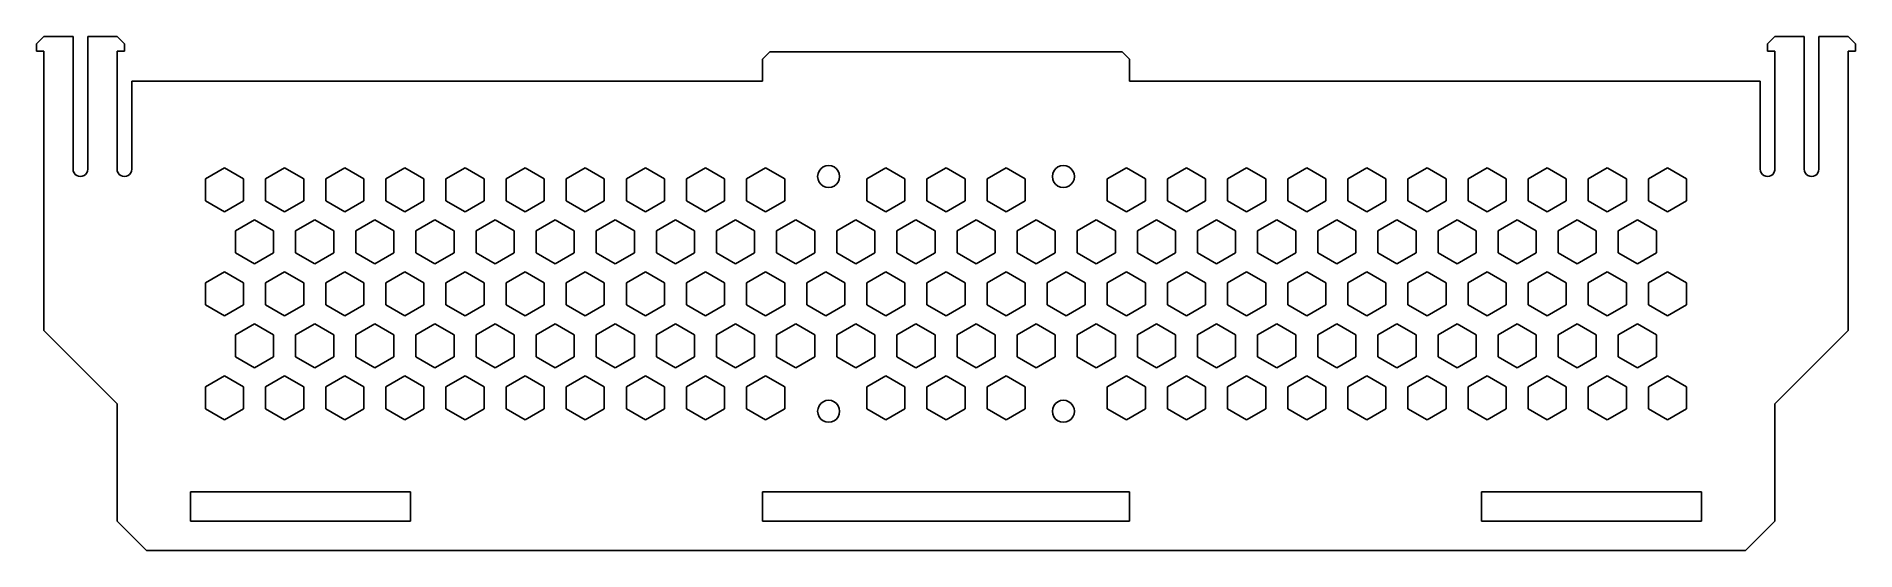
# Model space of a CAD drawing. Header units: metres. Extents: x 288 to 536, y 1833 to 1903.
import ezdxf

# ---------------------------------------------------------------- set-up
doc = ezdxf.new("R2010")
doc.units = ezdxf.units.M

msp = doc.modelspace()

# ---------------------------------------------------------------- linework, layer by layer
at = {"layer": 'GROUP0'}
for p, q in [((289.39, 1902.64, 0), (288.39, 1901.64, 0)), ((289.39, 1902.64, 0), (293.39, 1902.64, 0)), ((293.39, 1902.64, 0), (293.39, 1884.54, 0)), ((295.39, 1902.64, 0), (299.39, 1902.64, 0)), ((295.39, 1902.64, 0), (295.39, 1884.54, 0)), ((299.39, 1902.64, 0), (300.39, 1901.64, 0)), ((525.39, 1902.64, 0), (524.39, 1901.64, 0)), ((525.39, 1902.64, 0), (529.39, 1902.64, 0)), ((529.39, 1902.64, 0), (529.39, 1884.54, 0)), ((531.39, 1884.54, 0), (531.39, 1902.64, 0)), ((531.39, 1902.64, 0), (535.39, 1902.64, 0)), ((535.39, 1902.64, 0), (536.39, 1901.64, 0)), ((288.39, 1901.64, 0), (288.39, 1900.64, 0)), ((289.39, 1900.64, 0), (288.39, 1900.64, 0)), ((289.39, 1900.64, 0), (289.39, 1862.54, 0)), ((299.39, 1900.64, 0), (299.39, 1884.54, 0)), ((299.39, 1900.64, 0), (300.39, 1900.64, 0)), ((300.39, 1901.64, 0), (300.39, 1900.64, 0)), ((388.39, 1900.54, 0), (387.39, 1899.54, 0)), ((388.39, 1900.54, 0), (436.39, 1900.54, 0)), ((436.39, 1900.54, 0), (437.39, 1899.54, 0)), ((524.39, 1901.64, 0), (524.39, 1900.64, 0)), ((525.39, 1900.64, 0), (524.39, 1900.64, 0)), ((525.39, 1884.54, 0), (525.39, 1900.64, 0)), ((535.39, 1900.64, 0), (535.39, 1862.54, 0)), ((535.39, 1900.64, 0), (536.39, 1900.64, 0)), ((536.39, 1901.64, 0), (536.39, 1900.64, 0)), ((387.39, 1899.54, 0), (387.39, 1896.54, 0)), ((437.39, 1899.54, 0), (437.39, 1896.54, 0)), ((301.39, 1896.54, 0), (387.39, 1896.54, 0)), ((301.39, 1896.54, 0), (301.39, 1884.54, 0)), ((437.39, 1896.54, 0), (523.39, 1896.54, 0)), ((523.39, 1896.54, 0), (523.39, 1884.54, 0)), ((395.64, 1884.84, 0), (395.33, 1884.6, 0)), ((396, 1884.99, 0), (395.64, 1884.84, 0)), ((396.39, 1885.04, 0), (396, 1884.99, 0)), ((396.78, 1884.99, 0), (396.39, 1885.04, 0)), ((397.14, 1884.84, 0), (396.78, 1884.99, 0)), ((397.45, 1884.6, 0), (397.14, 1884.84, 0)), ((427.64, 1884.84, 0), (427.33, 1884.6, 0)), ((428, 1884.99, 0), (427.64, 1884.84, 0)), ((428.39, 1885.04, 0), (428, 1884.99, 0)), ((428.78, 1884.99, 0), (428.39, 1885.04, 0)), ((429.14, 1884.84, 0), (428.78, 1884.99, 0)), ((429.45, 1884.6, 0), (429.14, 1884.84, 0)), ((293.39, 1884.54, 0), (293.42, 1884.28, 0)), ((293.42, 1884.28, 0), (293.52, 1884.04, 0)), ((293.52, 1884.04, 0), (293.68, 1883.83, 0)), ((293.68, 1883.83, 0), (293.89, 1883.68, 0)), ((293.89, 1883.68, 0), (294.13, 1883.58, 0)), ((294.13, 1883.58, 0), (294.39, 1883.54, 0)), ((294.39, 1883.54, 0), (294.65, 1883.58, 0)), ((294.65, 1883.58, 0), (294.89, 1883.68, 0)), ((294.89, 1883.68, 0), (295.09, 1883.83, 0)), ((295.09, 1883.83, 0), (295.25, 1884.04, 0)), ((295.25, 1884.04, 0), (295.35, 1884.28, 0)), ((295.35, 1884.28, 0), (295.39, 1884.54, 0)), ((299.39, 1884.54, 0), (299.4, 1884.41, 0)), ((299.4, 1884.41, 0), (299.42, 1884.28, 0)), ((299.42, 1884.28, 0), (299.52, 1884.04, 0)), ((299.52, 1884.04, 0), (299.68, 1883.83, 0)), ((299.68, 1883.83, 0), (299.89, 1883.68, 0)), ((299.89, 1883.68, 0), (300.13, 1883.58, 0)), ((300.13, 1883.58, 0), (300.39, 1883.54, 0)), ((300.39, 1883.54, 0), (300.65, 1883.58, 0)), ((300.65, 1883.58, 0), (300.89, 1883.68, 0)), ((300.89, 1883.68, 0), (301.09, 1883.83, 0)), ((301.09, 1883.83, 0), (301.25, 1884.04, 0)), ((301.25, 1884.04, 0), (301.35, 1884.28, 0)), ((301.35, 1884.28, 0), (301.39, 1884.54, 0)), ((311.44, 1883.24, 0), (314.03, 1884.74, 0)), ((311.44, 1880.24, 0), (311.44, 1883.24, 0)), ((314.03, 1884.74, 0), (316.63, 1883.24, 0)), ((316.63, 1883.24, 0), (316.63, 1880.24, 0)), ((319.63, 1883.24, 0), (322.23, 1884.74, 0)), ((319.63, 1880.24, 0), (319.63, 1883.24, 0)), ((322.23, 1884.74, 0), (324.83, 1883.24, 0)), ((324.83, 1883.24, 0), (324.83, 1880.24, 0)), ((327.83, 1883.24, 0), (330.43, 1884.74, 0)), ((327.83, 1880.24, 0), (327.83, 1883.24, 0)), ((330.43, 1884.74, 0), (333.02, 1883.24, 0)), ((333.02, 1883.24, 0), (333.02, 1880.24, 0)), ((336.02, 1883.24, 0), (338.62, 1884.74, 0)), ((336.02, 1880.24, 0), (336.02, 1883.24, 0)), ((338.62, 1884.74, 0), (341.22, 1883.24, 0)), ((341.22, 1883.24, 0), (341.22, 1880.24, 0)), ((344.22, 1883.24, 0), (346.82, 1884.74, 0)), ((344.22, 1880.24, 0), (344.22, 1883.24, 0)), ((346.82, 1884.74, 0), (349.42, 1883.24, 0)), ((349.42, 1883.24, 0), (349.42, 1880.24, 0)), ((352.42, 1883.24, 0), (355.01, 1884.74, 0)), ((352.42, 1880.24, 0), (352.42, 1883.24, 0)), ((355.01, 1884.74, 0), (357.61, 1883.24, 0)), ((357.61, 1883.24, 0), (357.61, 1880.24, 0)), ((360.61, 1883.24, 0), (363.21, 1884.74, 0)), ((360.61, 1880.24, 0), (360.61, 1883.24, 0)), ((363.21, 1884.74, 0), (365.81, 1883.24, 0)), ((365.81, 1883.24, 0), (365.81, 1880.24, 0)), ((368.81, 1883.24, 0), (371.41, 1884.74, 0)), ((368.81, 1880.24, 0), (368.81, 1883.24, 0)), ((371.41, 1884.74, 0), (374, 1883.24, 0)), ((374, 1883.24, 0), (374, 1880.24, 0)), ((377, 1883.24, 0), (379.6, 1884.74, 0)), ((377, 1880.24, 0), (377, 1883.24, 0)), ((379.6, 1884.74, 0), (382.2, 1883.24, 0)), ((382.2, 1883.24, 0), (382.2, 1880.24, 0)), ((385.2, 1883.24, 0), (387.8, 1884.74, 0)), ((385.2, 1880.24, 0), (385.2, 1883.24, 0)), ((387.8, 1884.74, 0), (390.4, 1883.24, 0)), ((390.4, 1883.24, 0), (390.4, 1880.24, 0)), ((394.94, 1883.93, 0), (394.89, 1883.54, 0)), ((394.89, 1883.54, 0), (394.94, 1883.15, 0)), ((395.09, 1884.29, 0), (394.94, 1883.93, 0)), ((394.94, 1883.15, 0), (395.09, 1882.79, 0)), ((395.33, 1884.6, 0), (395.09, 1884.29, 0)), ((395.09, 1882.79, 0), (395.33, 1882.48, 0)), ((395.33, 1882.48, 0), (395.64, 1882.24, 0)), ((397.14, 1882.24, 0), (397.45, 1882.48, 0)), ((397.69, 1884.29, 0), (397.45, 1884.6, 0)), ((397.45, 1882.48, 0), (397.69, 1882.79, 0)), ((397.84, 1883.93, 0), (397.69, 1884.29, 0)), ((397.69, 1882.79, 0), (397.84, 1883.15, 0)), ((397.89, 1883.54, 0), (397.84, 1883.93, 0)), ((397.84, 1883.15, 0), (397.89, 1883.54, 0)), ((401.59, 1883.24, 0), (404.19, 1884.74, 0)), ((401.59, 1880.24, 0), (401.59, 1883.24, 0)), ((404.19, 1884.74, 0), (406.79, 1883.24, 0)), ((406.79, 1883.24, 0), (406.79, 1880.24, 0)), ((409.79, 1883.24, 0), (412.39, 1884.74, 0)), ((409.79, 1880.24, 0), (409.79, 1883.24, 0)), ((412.39, 1884.74, 0), (414.99, 1883.24, 0)), ((414.99, 1883.24, 0), (414.99, 1880.24, 0)), ((417.99, 1883.24, 0), (420.58, 1884.74, 0)), ((417.99, 1880.24, 0), (417.99, 1883.24, 0)), ((420.58, 1884.74, 0), (423.18, 1883.24, 0)), ((423.18, 1883.24, 0), (423.18, 1880.24, 0)), ((426.94, 1883.93, 0), (426.89, 1883.54, 0)), ((426.89, 1883.54, 0), (426.94, 1883.15, 0)), ((427.09, 1884.29, 0), (426.94, 1883.93, 0)), ((426.94, 1883.15, 0), (427.09, 1882.79, 0)), ((427.33, 1884.6, 0), (427.09, 1884.29, 0)), ((427.09, 1882.79, 0), (427.33, 1882.48, 0)), ((427.33, 1882.48, 0), (427.64, 1882.24, 0)), ((429.14, 1882.24, 0), (429.45, 1882.48, 0)), ((429.69, 1884.29, 0), (429.45, 1884.6, 0)), ((429.45, 1882.48, 0), (429.69, 1882.79, 0)), ((429.84, 1883.93, 0), (429.69, 1884.29, 0)), ((429.69, 1882.79, 0), (429.84, 1883.15, 0)), ((429.89, 1883.54, 0), (429.84, 1883.93, 0)), ((429.84, 1883.15, 0), (429.89, 1883.54, 0)), ((434.38, 1883.24, 0), (436.98, 1884.74, 0)), ((434.38, 1880.24, 0), (434.38, 1883.24, 0)), ((436.98, 1884.74, 0), (439.57, 1883.24, 0)), ((439.57, 1883.24, 0), (439.57, 1880.24, 0)), ((442.57, 1883.24, 0), (445.17, 1884.74, 0)), ((442.57, 1880.24, 0), (442.57, 1883.24, 0)), ((445.17, 1884.74, 0), (447.77, 1883.24, 0)), ((447.77, 1883.24, 0), (447.77, 1880.24, 0)), ((450.77, 1883.24, 0), (453.37, 1884.74, 0)), ((450.77, 1880.24, 0), (450.77, 1883.24, 0)), ((453.37, 1884.74, 0), (455.97, 1883.24, 0)), ((455.97, 1883.24, 0), (455.97, 1880.24, 0)), ((458.97, 1883.24, 0), (461.56, 1884.74, 0)), ((458.97, 1880.24, 0), (458.97, 1883.24, 0)), ((461.56, 1884.74, 0), (464.16, 1883.24, 0)), ((464.16, 1883.24, 0), (464.16, 1880.24, 0)), ((467.16, 1883.24, 0), (469.76, 1884.74, 0)), ((467.16, 1880.24, 0), (467.16, 1883.24, 0)), ((469.76, 1884.74, 0), (472.36, 1883.24, 0)), ((472.36, 1883.24, 0), (472.36, 1880.24, 0)), ((475.36, 1883.24, 0), (477.96, 1884.74, 0)), ((475.36, 1880.24, 0), (475.36, 1883.24, 0)), ((477.96, 1884.74, 0), (480.55, 1883.24, 0)), ((480.55, 1883.24, 0), (480.55, 1880.24, 0)), ((483.55, 1883.24, 0), (486.15, 1884.74, 0)), ((483.55, 1880.24, 0), (483.55, 1883.24, 0)), ((486.15, 1884.74, 0), (488.75, 1883.24, 0)), ((488.75, 1883.24, 0), (488.75, 1880.24, 0)), ((491.75, 1883.24, 0), (494.35, 1884.74, 0)), ((491.75, 1880.24, 0), (491.75, 1883.24, 0)), ((494.35, 1884.74, 0), (496.95, 1883.24, 0)), ((496.95, 1883.24, 0), (496.95, 1880.24, 0)), ((499.95, 1883.24, 0), (502.54, 1884.74, 0)), ((499.95, 1880.24, 0), (499.95, 1883.24, 0)), ((502.54, 1884.74, 0), (505.14, 1883.24, 0)), ((505.14, 1883.24, 0), (505.14, 1880.24, 0)), ((508.14, 1883.24, 0), (510.74, 1884.74, 0)), ((508.14, 1880.24, 0), (508.14, 1883.24, 0)), ((510.74, 1884.74, 0), (513.34, 1883.24, 0)), ((513.34, 1883.24, 0), (513.34, 1880.24, 0)), ((523.39, 1884.54, 0), (523.42, 1884.28, 0)), ((523.42, 1884.28, 0), (523.52, 1884.04, 0)), ((523.52, 1884.04, 0), (523.68, 1883.83, 0)), ((523.68, 1883.83, 0), (523.89, 1883.68, 0)), ((523.89, 1883.68, 0), (524.13, 1883.58, 0)), ((524.13, 1883.58, 0), (524.39, 1883.54, 0)), ((524.39, 1883.54, 0), (524.65, 1883.58, 0)), ((524.65, 1883.58, 0), (524.89, 1883.68, 0)), ((524.89, 1883.68, 0), (525.09, 1883.83, 0)), ((525.09, 1883.83, 0), (525.25, 1884.04, 0)), ((525.25, 1884.04, 0), (525.35, 1884.28, 0)), ((525.35, 1884.28, 0), (525.37, 1884.41, 0)), ((525.37, 1884.41, 0), (525.39, 1884.54, 0)), ((529.39, 1884.54, 0), (529.42, 1884.28, 0)), ((529.42, 1884.28, 0), (529.52, 1884.04, 0)), ((529.52, 1884.04, 0), (529.68, 1883.83, 0)), ((529.68, 1883.83, 0), (529.89, 1883.68, 0)), ((529.89, 1883.68, 0), (530.13, 1883.58, 0)), ((530.13, 1883.58, 0), (530.39, 1883.54, 0)), ((530.39, 1883.54, 0), (530.65, 1883.58, 0)), ((530.65, 1883.58, 0), (530.89, 1883.68, 0)), ((530.89, 1883.68, 0), (531.09, 1883.83, 0)), ((531.09, 1883.83, 0), (531.25, 1884.04, 0)), ((531.25, 1884.04, 0), (531.35, 1884.28, 0)), ((531.35, 1884.28, 0), (531.39, 1884.54, 0)), ((314.03, 1878.74, 0), (311.44, 1880.24, 0)), ((316.63, 1880.24, 0), (314.03, 1878.74, 0)), ((322.23, 1878.74, 0), (319.63, 1880.24, 0)), ((324.83, 1880.24, 0), (322.23, 1878.74, 0)), ((330.43, 1878.74, 0), (327.83, 1880.24, 0)), ((333.02, 1880.24, 0), (330.43, 1878.74, 0)), ((338.62, 1878.74, 0), (336.02, 1880.24, 0)), ((341.22, 1880.24, 0), (338.62, 1878.74, 0)), ((346.82, 1878.74, 0), (344.22, 1880.24, 0)), ((349.42, 1880.24, 0), (346.82, 1878.74, 0)), ((355.01, 1878.74, 0), (352.42, 1880.24, 0)), ((357.61, 1880.24, 0), (355.01, 1878.74, 0)), ((363.21, 1878.74, 0), (360.61, 1880.24, 0)), ((365.81, 1880.24, 0), (363.21, 1878.74, 0)), ((371.41, 1878.74, 0), (368.81, 1880.24, 0)), ((374, 1880.24, 0), (371.41, 1878.74, 0)), ((379.6, 1878.74, 0), (377, 1880.24, 0)), ((382.2, 1880.24, 0), (379.6, 1878.74, 0)), ((387.8, 1878.74, 0), (385.2, 1880.24, 0)), ((390.4, 1880.24, 0), (387.8, 1878.74, 0)), ((395.64, 1882.24, 0), (396, 1882.09, 0)), ((396, 1882.09, 0), (396.39, 1882.04, 0)), ((396.39, 1882.04, 0), (396.78, 1882.09, 0)), ((396.78, 1882.09, 0), (397.14, 1882.24, 0)), ((404.19, 1878.74, 0), (401.59, 1880.24, 0)), ((406.79, 1880.24, 0), (404.19, 1878.74, 0)), ((412.39, 1878.74, 0), (409.79, 1880.24, 0)), ((414.99, 1880.24, 0), (412.39, 1878.74, 0)), ((420.58, 1878.74, 0), (417.99, 1880.24, 0)), ((423.18, 1880.24, 0), (420.58, 1878.74, 0)), ((427.64, 1882.24, 0), (428, 1882.09, 0)), ((428, 1882.09, 0), (428.39, 1882.04, 0)), ((428.39, 1882.04, 0), (428.78, 1882.09, 0)), ((428.78, 1882.09, 0), (429.14, 1882.24, 0)), ((436.98, 1878.74, 0), (434.38, 1880.24, 0)), ((439.57, 1880.24, 0), (436.98, 1878.74, 0)), ((445.17, 1878.74, 0), (442.57, 1880.24, 0)), ((447.77, 1880.24, 0), (445.17, 1878.74, 0)), ((453.37, 1878.74, 0), (450.77, 1880.24, 0)), ((455.97, 1880.24, 0), (453.37, 1878.74, 0)), ((461.56, 1878.74, 0), (458.97, 1880.24, 0)), ((464.16, 1880.24, 0), (461.56, 1878.74, 0)), ((469.76, 1878.74, 0), (467.16, 1880.24, 0)), ((472.36, 1880.24, 0), (469.76, 1878.74, 0)), ((477.96, 1878.74, 0), (475.36, 1880.24, 0)), ((480.55, 1880.24, 0), (477.96, 1878.74, 0)), ((486.15, 1878.74, 0), (483.55, 1880.24, 0)), ((488.75, 1880.24, 0), (486.15, 1878.74, 0)), ((494.35, 1878.74, 0), (491.75, 1880.24, 0)), ((496.95, 1880.24, 0), (494.35, 1878.74, 0)), ((502.54, 1878.74, 0), (499.95, 1880.24, 0)), ((505.14, 1880.24, 0), (502.54, 1878.74, 0)), ((510.74, 1878.74, 0), (508.14, 1880.24, 0)), ((513.34, 1880.24, 0), (510.74, 1878.74, 0)), ((315.53, 1876.14, 0), (318.13, 1877.64, 0)), ((318.13, 1877.64, 0), (320.73, 1876.14, 0)), ((323.73, 1876.14, 0), (326.33, 1877.64, 0)), ((326.33, 1877.64, 0), (328.93, 1876.14, 0)), ((331.93, 1876.14, 0), (334.52, 1877.64, 0)), ((334.52, 1877.64, 0), (337.12, 1876.14, 0)), ((340.12, 1876.14, 0), (342.72, 1877.64, 0)), ((342.72, 1877.64, 0), (345.32, 1876.14, 0)), ((348.32, 1876.14, 0), (350.92, 1877.64, 0)), ((350.92, 1877.64, 0), (353.51, 1876.14, 0)), ((356.51, 1876.14, 0), (359.11, 1877.64, 0)), ((359.11, 1877.64, 0), (361.71, 1876.14, 0)), ((364.71, 1876.14, 0), (367.31, 1877.64, 0)), ((367.31, 1877.64, 0), (369.91, 1876.14, 0)), ((372.91, 1876.14, 0), (375.5, 1877.64, 0)), ((375.5, 1877.64, 0), (378.1, 1876.14, 0)), ((381.1, 1876.14, 0), (383.7, 1877.64, 0)), ((383.7, 1877.64, 0), (386.3, 1876.14, 0)), ((389.3, 1876.14, 0), (391.9, 1877.64, 0)), ((391.9, 1877.64, 0), (394.49, 1876.14, 0)), ((397.49, 1876.14, 0), (400.09, 1877.64, 0)), ((400.09, 1877.64, 0), (402.69, 1876.14, 0)), ((405.69, 1876.14, 0), (408.29, 1877.64, 0)), ((408.29, 1877.64, 0), (410.89, 1876.14, 0)), ((413.89, 1876.14, 0), (416.49, 1877.64, 0)), ((416.49, 1877.64, 0), (419.08, 1876.14, 0)), ((422.08, 1876.14, 0), (424.68, 1877.64, 0)), ((424.68, 1877.64, 0), (427.28, 1876.14, 0)), ((430.28, 1876.14, 0), (432.88, 1877.64, 0)), ((432.88, 1877.64, 0), (435.48, 1876.14, 0)), ((438.48, 1876.14, 0), (441.07, 1877.64, 0)), ((441.07, 1877.64, 0), (443.67, 1876.14, 0)), ((446.67, 1876.14, 0), (449.27, 1877.64, 0)), ((449.27, 1877.64, 0), (451.87, 1876.14, 0)), ((454.87, 1876.14, 0), (457.47, 1877.64, 0)), ((457.47, 1877.64, 0), (460.06, 1876.14, 0)), ((463.06, 1876.14, 0), (465.66, 1877.64, 0)), ((465.66, 1877.64, 0), (468.26, 1876.14, 0)), ((471.26, 1876.14, 0), (473.86, 1877.64, 0)), ((473.86, 1877.64, 0), (476.46, 1876.14, 0)), ((479.46, 1876.14, 0), (482.05, 1877.64, 0)), ((482.05, 1877.64, 0), (484.65, 1876.14, 0)), ((487.65, 1876.14, 0), (490.25, 1877.64, 0)), ((490.25, 1877.64, 0), (492.85, 1876.14, 0)), ((495.85, 1876.14, 0), (498.45, 1877.64, 0)), ((498.45, 1877.64, 0), (501.04, 1876.14, 0)), ((504.04, 1876.14, 0), (506.64, 1877.64, 0)), ((506.64, 1877.64, 0), (509.24, 1876.14, 0)), ((315.53, 1873.14, 0), (315.53, 1876.14, 0)), ((320.73, 1876.14, 0), (320.73, 1873.14, 0)), ((323.73, 1873.14, 0), (323.73, 1876.14, 0)), ((328.93, 1876.14, 0), (328.93, 1873.14, 0)), ((331.93, 1873.14, 0), (331.93, 1876.14, 0)), ((337.12, 1876.14, 0), (337.12, 1873.14, 0)), ((340.12, 1873.14, 0), (340.12, 1876.14, 0)), ((345.32, 1876.14, 0), (345.32, 1873.14, 0)), ((348.32, 1873.14, 0), (348.32, 1876.14, 0)), ((353.51, 1876.14, 0), (353.51, 1873.14, 0)), ((356.51, 1873.14, 0), (356.51, 1876.14, 0)), ((361.71, 1876.14, 0), (361.71, 1873.14, 0)), ((364.71, 1873.14, 0), (364.71, 1876.14, 0)), ((369.91, 1876.14, 0), (369.91, 1873.14, 0)), ((372.91, 1873.14, 0), (372.91, 1876.14, 0)), ((378.1, 1876.14, 0), (378.1, 1873.14, 0)), ((381.1, 1873.14, 0), (381.1, 1876.14, 0)), ((386.3, 1876.14, 0), (386.3, 1873.14, 0)), ((389.3, 1873.14, 0), (389.3, 1876.14, 0)), ((394.49, 1876.14, 0), (394.49, 1873.14, 0)), ((397.49, 1873.14, 0), (397.49, 1876.14, 0)), ((402.69, 1876.14, 0), (402.69, 1873.14, 0)), ((405.69, 1873.14, 0), (405.69, 1876.14, 0)), ((410.89, 1876.14, 0), (410.89, 1873.14, 0)), ((413.89, 1873.14, 0), (413.89, 1876.14, 0)), ((419.08, 1876.14, 0), (419.08, 1873.14, 0)), ((422.08, 1873.14, 0), (422.08, 1876.14, 0)), ((427.28, 1876.14, 0), (427.28, 1873.14, 0)), ((430.28, 1873.14, 0), (430.28, 1876.14, 0)), ((435.48, 1876.14, 0), (435.48, 1873.14, 0)), ((438.48, 1873.14, 0), (438.48, 1876.14, 0)), ((443.67, 1876.14, 0), (443.67, 1873.14, 0)), ((446.67, 1873.14, 0), (446.67, 1876.14, 0)), ((451.87, 1876.14, 0), (451.87, 1873.14, 0)), ((454.87, 1873.14, 0), (454.87, 1876.14, 0)), ((460.06, 1876.14, 0), (460.06, 1873.14, 0)), ((463.06, 1873.14, 0), (463.06, 1876.14, 0)), ((468.26, 1876.14, 0), (468.26, 1873.14, 0)), ((471.26, 1873.14, 0), (471.26, 1876.14, 0)), ((476.46, 1876.14, 0), (476.46, 1873.14, 0)), ((479.46, 1873.14, 0), (479.46, 1876.14, 0)), ((484.65, 1876.14, 0), (484.65, 1873.14, 0)), ((487.65, 1873.14, 0), (487.65, 1876.14, 0)), ((492.85, 1876.14, 0), (492.85, 1873.14, 0)), ((495.85, 1873.14, 0), (495.85, 1876.14, 0)), ((501.04, 1876.14, 0), (501.04, 1873.14, 0)), ((504.04, 1873.14, 0), (504.04, 1876.14, 0)), ((509.24, 1876.14, 0), (509.24, 1873.14, 0)), ((318.13, 1871.64, 0), (315.53, 1873.14, 0)), ((320.73, 1873.14, 0), (318.13, 1871.64, 0)), ((326.33, 1871.64, 0), (323.73, 1873.14, 0)), ((328.93, 1873.14, 0), (326.33, 1871.64, 0)), ((334.52, 1871.64, 0), (331.93, 1873.14, 0)), ((337.12, 1873.14, 0), (334.52, 1871.64, 0)), ((342.72, 1871.64, 0), (340.12, 1873.14, 0)), ((345.32, 1873.14, 0), (342.72, 1871.64, 0)), ((350.92, 1871.64, 0), (348.32, 1873.14, 0)), ((353.51, 1873.14, 0), (350.92, 1871.64, 0)), ((359.11, 1871.64, 0), (356.51, 1873.14, 0)), ((361.71, 1873.14, 0), (359.11, 1871.64, 0)), ((367.31, 1871.64, 0), (364.71, 1873.14, 0)), ((369.91, 1873.14, 0), (367.31, 1871.64, 0)), ((375.5, 1871.64, 0), (372.91, 1873.14, 0)), ((378.1, 1873.14, 0), (375.5, 1871.64, 0)), ((383.7, 1871.64, 0), (381.1, 1873.14, 0)), ((386.3, 1873.14, 0), (383.7, 1871.64, 0)), ((391.9, 1871.64, 0), (389.3, 1873.14, 0)), ((394.49, 1873.14, 0), (391.9, 1871.64, 0)), ((400.09, 1871.64, 0), (397.49, 1873.14, 0)), ((402.69, 1873.14, 0), (400.09, 1871.64, 0)), ((408.29, 1871.64, 0), (405.69, 1873.14, 0)), ((410.89, 1873.14, 0), (408.29, 1871.64, 0)), ((416.49, 1871.64, 0), (413.89, 1873.14, 0)), ((419.08, 1873.14, 0), (416.49, 1871.64, 0)), ((424.68, 1871.64, 0), (422.08, 1873.14, 0)), ((427.28, 1873.14, 0), (424.68, 1871.64, 0)), ((432.88, 1871.64, 0), (430.28, 1873.14, 0)), ((435.48, 1873.14, 0), (432.88, 1871.64, 0)), ((441.07, 1871.64, 0), (438.48, 1873.14, 0)), ((443.67, 1873.14, 0), (441.07, 1871.64, 0)), ((449.27, 1871.64, 0), (446.67, 1873.14, 0)), ((451.87, 1873.14, 0), (449.27, 1871.64, 0)), ((457.47, 1871.64, 0), (454.87, 1873.14, 0)), ((460.06, 1873.14, 0), (457.47, 1871.64, 0)), ((465.66, 1871.64, 0), (463.06, 1873.14, 0)), ((468.26, 1873.14, 0), (465.66, 1871.64, 0)), ((473.86, 1871.64, 0), (471.26, 1873.14, 0)), ((476.46, 1873.14, 0), (473.86, 1871.64, 0)), ((482.05, 1871.64, 0), (479.46, 1873.14, 0)), ((484.65, 1873.14, 0), (482.05, 1871.64, 0)), ((490.25, 1871.64, 0), (487.65, 1873.14, 0)), ((492.85, 1873.14, 0), (490.25, 1871.64, 0)), ((498.45, 1871.64, 0), (495.85, 1873.14, 0)), ((501.04, 1873.14, 0), (498.45, 1871.64, 0)), ((506.64, 1871.64, 0), (504.04, 1873.14, 0)), ((509.24, 1873.14, 0), (506.64, 1871.64, 0)), ((311.44, 1869.04, 0), (314.03, 1870.54, 0)), ((314.03, 1870.54, 0), (316.63, 1869.04, 0)), ((319.63, 1869.04, 0), (322.23, 1870.54, 0)), ((322.23, 1870.54, 0), (324.83, 1869.04, 0)), ((327.83, 1869.04, 0), (330.43, 1870.54, 0)), ((330.43, 1870.54, 0), (333.02, 1869.04, 0)), ((336.02, 1869.04, 0), (338.62, 1870.54, 0)), ((338.62, 1870.54, 0), (341.22, 1869.04, 0)), ((344.22, 1869.04, 0), (346.82, 1870.54, 0)), ((346.82, 1870.54, 0), (349.42, 1869.04, 0)), ((352.42, 1869.04, 0), (355.01, 1870.54, 0)), ((355.01, 1870.54, 0), (357.61, 1869.04, 0)), ((360.61, 1869.04, 0), (363.21, 1870.54, 0)), ((363.21, 1870.54, 0), (365.81, 1869.04, 0)), ((368.81, 1869.04, 0), (371.41, 1870.54, 0)), ((371.41, 1870.54, 0), (374, 1869.04, 0)), ((377, 1869.04, 0), (379.6, 1870.54, 0)), ((379.6, 1870.54, 0), (382.2, 1869.04, 0)), ((385.2, 1869.04, 0), (387.8, 1870.54, 0)), ((387.8, 1870.54, 0), (390.4, 1869.04, 0)), ((393.4, 1869.04, 0), (395.99, 1870.54, 0)), ((395.99, 1870.54, 0), (398.59, 1869.04, 0)), ((401.59, 1869.04, 0), (404.19, 1870.54, 0)), ((404.19, 1870.54, 0), (406.79, 1869.04, 0)), ((409.79, 1869.04, 0), (412.39, 1870.54, 0)), ((412.39, 1870.54, 0), (414.99, 1869.04, 0)), ((417.99, 1869.04, 0), (420.58, 1870.54, 0)), ((420.58, 1870.54, 0), (423.18, 1869.04, 0)), ((426.18, 1869.04, 0), (428.78, 1870.54, 0)), ((428.78, 1870.54, 0), (431.38, 1869.04, 0)), ((434.38, 1869.04, 0), (436.98, 1870.54, 0)), ((436.98, 1870.54, 0), (439.57, 1869.04, 0)), ((442.57, 1869.04, 0), (445.17, 1870.54, 0)), ((445.17, 1870.54, 0), (447.77, 1869.04, 0)), ((450.77, 1869.04, 0), (453.37, 1870.54, 0)), ((453.37, 1870.54, 0), (455.97, 1869.04, 0)), ((458.97, 1869.04, 0), (461.56, 1870.54, 0)), ((461.56, 1870.54, 0), (464.16, 1869.04, 0)), ((467.16, 1869.04, 0), (469.76, 1870.54, 0)), ((469.76, 1870.54, 0), (472.36, 1869.04, 0)), ((475.36, 1869.04, 0), (477.96, 1870.54, 0)), ((477.96, 1870.54, 0), (480.55, 1869.04, 0)), ((483.55, 1869.04, 0), (486.15, 1870.54, 0)), ((486.15, 1870.54, 0), (488.75, 1869.04, 0)), ((491.75, 1869.04, 0), (494.35, 1870.54, 0)), ((494.35, 1870.54, 0), (496.95, 1869.04, 0)), ((499.95, 1869.04, 0), (502.54, 1870.54, 0)), ((502.54, 1870.54, 0), (505.14, 1869.04, 0)), ((508.14, 1869.04, 0), (510.74, 1870.54, 0)), ((510.74, 1870.54, 0), (513.34, 1869.04, 0)), ((311.44, 1866.04, 0), (311.44, 1869.04, 0)), ((316.63, 1869.04, 0), (316.63, 1866.04, 0)), ((319.63, 1866.04, 0), (319.63, 1869.04, 0)), ((324.83, 1869.04, 0), (324.83, 1866.04, 0)), ((327.83, 1866.04, 0), (327.83, 1869.04, 0)), ((333.02, 1869.04, 0), (333.02, 1866.04, 0)), ((336.02, 1866.04, 0), (336.02, 1869.04, 0)), ((341.22, 1869.04, 0), (341.22, 1866.04, 0)), ((344.22, 1866.04, 0), (344.22, 1869.04, 0)), ((349.42, 1869.04, 0), (349.42, 1866.04, 0)), ((352.42, 1866.04, 0), (352.42, 1869.04, 0)), ((357.61, 1869.04, 0), (357.61, 1866.04, 0)), ((360.61, 1866.04, 0), (360.61, 1869.04, 0)), ((365.81, 1869.04, 0), (365.81, 1866.04, 0)), ((368.81, 1866.04, 0), (368.81, 1869.04, 0)), ((374, 1869.04, 0), (374, 1866.04, 0)), ((377, 1866.04, 0), (377, 1869.04, 0)), ((382.2, 1869.04, 0), (382.2, 1866.04, 0)), ((385.2, 1866.04, 0), (385.2, 1869.04, 0)), ((390.4, 1869.04, 0), (390.4, 1866.04, 0)), ((393.4, 1866.04, 0), (393.4, 1869.04, 0)), ((398.59, 1869.04, 0), (398.59, 1866.04, 0)), ((401.59, 1866.04, 0), (401.59, 1869.04, 0)), ((406.79, 1869.04, 0), (406.79, 1866.04, 0)), ((409.79, 1866.04, 0), (409.79, 1869.04, 0)), ((414.99, 1869.04, 0), (414.99, 1866.04, 0)), ((417.99, 1866.04, 0), (417.99, 1869.04, 0)), ((423.18, 1869.04, 0), (423.18, 1866.04, 0)), ((426.18, 1866.04, 0), (426.18, 1869.04, 0)), ((431.38, 1869.04, 0), (431.38, 1866.04, 0)), ((434.38, 1866.04, 0), (434.38, 1869.04, 0)), ((439.57, 1869.04, 0), (439.57, 1866.04, 0)), ((442.57, 1866.04, 0), (442.57, 1869.04, 0)), ((447.77, 1869.04, 0), (447.77, 1866.04, 0)), ((450.77, 1866.04, 0), (450.77, 1869.04, 0)), ((455.97, 1869.04, 0), (455.97, 1866.04, 0)), ((458.97, 1866.04, 0), (458.97, 1869.04, 0)), ((464.16, 1869.04, 0), (464.16, 1866.04, 0)), ((467.16, 1866.04, 0), (467.16, 1869.04, 0)), ((472.36, 1869.04, 0), (472.36, 1866.04, 0)), ((475.36, 1866.04, 0), (475.36, 1869.04, 0)), ((480.55, 1869.04, 0), (480.55, 1866.04, 0)), ((483.55, 1866.04, 0), (483.55, 1869.04, 0)), ((488.75, 1869.04, 0), (488.75, 1866.04, 0)), ((491.75, 1866.04, 0), (491.75, 1869.04, 0)), ((496.95, 1869.04, 0), (496.95, 1866.04, 0)), ((499.95, 1866.04, 0), (499.95, 1869.04, 0)), ((505.14, 1869.04, 0), (505.14, 1866.04, 0)), ((508.14, 1866.04, 0), (508.14, 1869.04, 0)), ((513.34, 1869.04, 0), (513.34, 1866.04, 0)), ((314.03, 1864.54, 0), (311.44, 1866.04, 0)), ((316.63, 1866.04, 0), (314.03, 1864.54, 0)), ((322.23, 1864.54, 0), (319.63, 1866.04, 0)), ((324.83, 1866.04, 0), (322.23, 1864.54, 0)), ((330.43, 1864.54, 0), (327.83, 1866.04, 0)), ((333.02, 1866.04, 0), (330.43, 1864.54, 0)), ((338.62, 1864.54, 0), (336.02, 1866.04, 0)), ((341.22, 1866.04, 0), (338.62, 1864.54, 0)), ((346.82, 1864.54, 0), (344.22, 1866.04, 0)), ((349.42, 1866.04, 0), (346.82, 1864.54, 0)), ((355.01, 1864.54, 0), (352.42, 1866.04, 0)), ((357.61, 1866.04, 0), (355.01, 1864.54, 0)), ((363.21, 1864.54, 0), (360.61, 1866.04, 0)), ((365.81, 1866.04, 0), (363.21, 1864.54, 0)), ((371.41, 1864.54, 0), (368.81, 1866.04, 0)), ((374, 1866.04, 0), (371.41, 1864.54, 0)), ((379.6, 1864.54, 0), (377, 1866.04, 0)), ((382.2, 1866.04, 0), (379.6, 1864.54, 0)), ((387.8, 1864.54, 0), (385.2, 1866.04, 0)), ((390.4, 1866.04, 0), (387.8, 1864.54, 0)), ((395.99, 1864.54, 0), (393.4, 1866.04, 0)), ((398.59, 1866.04, 0), (395.99, 1864.54, 0)), ((404.19, 1864.54, 0), (401.59, 1866.04, 0)), ((406.79, 1866.04, 0), (404.19, 1864.54, 0)), ((412.39, 1864.54, 0), (409.79, 1866.04, 0)), ((414.99, 1866.04, 0), (412.39, 1864.54, 0)), ((420.58, 1864.54, 0), (417.99, 1866.04, 0)), ((423.18, 1866.04, 0), (420.58, 1864.54, 0)), ((428.78, 1864.54, 0), (426.18, 1866.04, 0)), ((431.38, 1866.04, 0), (428.78, 1864.54, 0)), ((436.98, 1864.54, 0), (434.38, 1866.04, 0)), ((439.57, 1866.04, 0), (436.98, 1864.54, 0)), ((445.17, 1864.54, 0), (442.57, 1866.04, 0)), ((447.77, 1866.04, 0), (445.17, 1864.54, 0)), ((453.37, 1864.54, 0), (450.77, 1866.04, 0)), ((455.97, 1866.04, 0), (453.37, 1864.54, 0)), ((461.56, 1864.54, 0), (458.97, 1866.04, 0)), ((464.16, 1866.04, 0), (461.56, 1864.54, 0)), ((469.76, 1864.54, 0), (467.16, 1866.04, 0)), ((472.36, 1866.04, 0), (469.76, 1864.54, 0)), ((477.96, 1864.54, 0), (475.36, 1866.04, 0)), ((480.55, 1866.04, 0), (477.96, 1864.54, 0)), ((486.15, 1864.54, 0), (483.55, 1866.04, 0)), ((488.75, 1866.04, 0), (486.15, 1864.54, 0)), ((494.35, 1864.54, 0), (491.75, 1866.04, 0)), ((496.95, 1866.04, 0), (494.35, 1864.54, 0)), ((502.54, 1864.54, 0), (499.95, 1866.04, 0)), ((505.14, 1866.04, 0), (502.54, 1864.54, 0)), ((510.74, 1864.54, 0), (508.14, 1866.04, 0)), ((513.34, 1866.04, 0), (510.74, 1864.54, 0)), ((299.39, 1852.54, 0), (289.39, 1862.54, 0)), ((315.53, 1861.94, 0), (318.13, 1863.44, 0)), ((318.13, 1863.44, 0), (320.73, 1861.94, 0)), ((323.73, 1861.94, 0), (326.33, 1863.44, 0)), ((326.33, 1863.44, 0), (328.93, 1861.94, 0)), ((331.93, 1861.94, 0), (334.52, 1863.44, 0)), ((334.52, 1863.44, 0), (337.12, 1861.94, 0)), ((340.12, 1861.94, 0), (342.72, 1863.44, 0)), ((342.72, 1863.44, 0), (345.32, 1861.94, 0)), ((348.32, 1861.94), (350.92, 1863.44, 0)), ((350.92, 1863.44, 0), (353.51, 1861.94, 0)), ((356.51, 1861.94, 0), (359.11, 1863.44, 0)), ((359.11, 1863.44, 0), (361.71, 1861.94, 0)), ((364.71, 1861.94, 0), (367.31, 1863.44, 0)), ((367.31, 1863.44, 0), (369.91, 1861.94, 0)), ((372.91, 1861.94, 0), (375.5, 1863.44, 0)), ((375.5, 1863.44, 0), (378.1, 1861.94, 0)), ((381.1, 1861.94, 0), (383.7, 1863.44, 0)), ((383.7, 1863.44, 0), (386.3, 1861.94, 0)), ((389.3, 1861.94, 0), (391.9, 1863.44, 0)), ((391.9, 1863.44, 0), (394.49, 1861.94, 0)), ((397.49, 1861.94, 0), (400.09, 1863.44, 0)), ((400.09, 1863.44, 0), (402.69, 1861.94, 0)), ((405.69, 1861.94, 0), (408.29, 1863.44, 0)), ((408.29, 1863.44, 0), (410.89, 1861.94, 0)), ((413.89, 1861.94, 0), (416.49, 1863.44, 0)), ((416.49, 1863.44, 0), (419.08, 1861.94, 0)), ((422.08, 1861.94, 0), (424.68, 1863.44, 0)), ((424.68, 1863.44, 0), (427.28, 1861.94, 0)), ((430.28, 1861.94, 0), (432.88, 1863.44, 0)), ((432.88, 1863.44, 0), (435.48, 1861.94, 0)), ((438.48, 1861.94, 0), (441.07, 1863.44, 0)), ((441.07, 1863.44, 0), (443.67, 1861.94, 0)), ((446.67, 1861.94, 0), (449.27, 1863.44, 0)), ((449.27, 1863.44, 0), (451.87, 1861.94, 0)), ((454.87, 1861.94, 0), (457.47, 1863.44, 0)), ((457.47, 1863.44, 0), (460.06, 1861.94, 0)), ((463.06, 1861.94, 0), (465.66, 1863.44, 0)), ((465.66, 1863.44, 0), (468.26, 1861.94, 0)), ((471.26, 1861.94, 0), (473.86, 1863.44, 0)), ((473.86, 1863.44, 0), (476.46, 1861.94, 0)), ((479.46, 1861.94, 0), (482.05, 1863.44, 0)), ((482.05, 1863.44, 0), (484.65, 1861.94, 0)), ((487.65, 1861.94, 0), (490.25, 1863.44, 0)), ((490.25, 1863.44, 0), (492.85, 1861.94, 0)), ((495.85, 1861.94, 0), (498.45, 1863.44, 0)), ((498.45, 1863.44, 0), (501.04, 1861.94, 0)), ((504.04, 1861.94, 0), (506.64, 1863.44, 0)), ((506.64, 1863.44, 0), (509.24, 1861.94, 0)), ((535.39, 1862.54, 0), (525.39, 1852.54, 0)), ((315.53, 1858.94, 0), (315.53, 1861.94, 0)), ((320.73, 1861.94, 0), (320.73, 1858.94, 0)), ((323.73, 1858.94, 0), (323.73, 1861.94, 0)), ((328.93, 1861.94, 0), (328.93, 1858.94, 0)), ((331.93, 1858.94, 0), (331.93, 1861.94, 0)), ((337.12, 1861.94, 0), (337.12, 1858.94, 0)), ((340.12, 1858.94, 0), (340.12, 1861.94, 0)), ((345.32, 1861.94, 0), (345.32, 1858.94, 0)), ((348.32, 1858.94, 0), (348.32, 1861.94)), ((353.51, 1861.94, 0), (353.51, 1858.94, 0)), ((356.51, 1858.94, 0), (356.51, 1861.94, 0)), ((361.71, 1861.94, 0), (361.71, 1858.94, 0)), ((364.71, 1858.94, 0), (364.71, 1861.94, 0)), ((369.91, 1861.94, 0), (369.91, 1858.94, 0)), ((372.91, 1858.94, 0), (372.91, 1861.94, 0)), ((378.1, 1861.94, 0), (378.1, 1858.94, 0)), ((381.1, 1858.94, 0), (381.1, 1861.94, 0)), ((386.3, 1861.94, 0), (386.3, 1858.94, 0)), ((389.3, 1858.94, 0), (389.3, 1861.94, 0)), ((394.49, 1861.94, 0), (394.49, 1858.94, 0)), ((397.49, 1858.94, 0), (397.49, 1861.94, 0)), ((402.69, 1861.94, 0), (402.69, 1858.94, 0)), ((405.69, 1858.94, 0), (405.69, 1861.94, 0)), ((410.89, 1861.94, 0), (410.89, 1858.94, 0)), ((413.89, 1858.94, 0), (413.89, 1861.94, 0)), ((419.08, 1861.94, 0), (419.08, 1858.94, 0)), ((422.08, 1858.94, 0), (422.08, 1861.94, 0)), ((427.28, 1861.94, 0), (427.28, 1858.94, 0)), ((430.28, 1858.94, 0), (430.28, 1861.94, 0)), ((435.48, 1861.94, 0), (435.48, 1858.94, 0)), ((438.48, 1858.94, 0), (438.48, 1861.94, 0)), ((443.67, 1861.94, 0), (443.67, 1858.94, 0)), ((446.67, 1858.94, 0), (446.67, 1861.94, 0)), ((451.87, 1861.94, 0), (451.87, 1858.94, 0)), ((454.87, 1858.94, 0), (454.87, 1861.94, 0)), ((460.06, 1861.94, 0), (460.06, 1858.94, 0)), ((463.06, 1858.94, 0), (463.06, 1861.94, 0)), ((468.26, 1861.94, 0), (468.26, 1858.94, 0)), ((471.26, 1858.94, 0), (471.26, 1861.94, 0)), ((476.46, 1861.94, 0), (476.46, 1858.94, 0)), ((479.46, 1858.94, 0), (479.46, 1861.94, 0)), ((484.65, 1861.94, 0), (484.65, 1858.94, 0)), ((487.65, 1858.94, 0), (487.65, 1861.94, 0)), ((492.85, 1861.94, 0), (492.85, 1858.94, 0)), ((495.85, 1858.94, 0), (495.85, 1861.94, 0)), ((501.04, 1861.94, 0), (501.04, 1858.94, 0)), ((504.04, 1858.94, 0), (504.04, 1861.94, 0)), ((509.24, 1861.94, 0), (509.24, 1858.94, 0)), ((318.13, 1857.44, 0), (315.53, 1858.94, 0)), ((320.73, 1858.94, 0), (318.13, 1857.44, 0)), ((326.33, 1857.44, 0), (323.73, 1858.94, 0)), ((328.93, 1858.94, 0), (326.33, 1857.44, 0)), ((334.52, 1857.44, 0), (331.93, 1858.94, 0)), ((337.12, 1858.94, 0), (334.52, 1857.44, 0)), ((342.72, 1857.44, 0), (340.12, 1858.94, 0)), ((345.32, 1858.94, 0), (342.72, 1857.44, 0)), ((350.92, 1857.44, 0), (348.32, 1858.94, 0)), ((353.51, 1858.94, 0), (350.92, 1857.44, 0)), ((359.11, 1857.44, 0), (356.51, 1858.94, 0)), ((361.71, 1858.94, 0), (359.11, 1857.44, 0)), ((367.31, 1857.44, 0), (364.71, 1858.94, 0)), ((369.91, 1858.94, 0), (367.31, 1857.44, 0)), ((375.5, 1857.44, 0), (372.91, 1858.94, 0)), ((378.1, 1858.94, 0), (375.5, 1857.44, 0)), ((383.7, 1857.44, 0), (381.1, 1858.94, 0)), ((386.3, 1858.94, 0), (383.7, 1857.44, 0)), ((391.9, 1857.44, 0), (389.3, 1858.94, 0)), ((394.49, 1858.94, 0), (391.9, 1857.44, 0)), ((400.09, 1857.44, 0), (397.49, 1858.94, 0)), ((402.69, 1858.94, 0), (400.09, 1857.44, 0)), ((408.29, 1857.44, 0), (405.69, 1858.94, 0)), ((410.89, 1858.94, 0), (408.29, 1857.44, 0)), ((416.49, 1857.44, 0), (413.89, 1858.94, 0)), ((419.08, 1858.94, 0), (416.49, 1857.44, 0)), ((424.68, 1857.44, 0), (422.08, 1858.94, 0)), ((427.28, 1858.94, 0), (424.68, 1857.44, 0)), ((432.88, 1857.44, 0), (430.28, 1858.94, 0)), ((435.48, 1858.94, 0), (432.88, 1857.44, 0)), ((441.07, 1857.44, 0), (438.48, 1858.94, 0)), ((443.67, 1858.94, 0), (441.07, 1857.44, 0)), ((449.27, 1857.44, 0), (446.67, 1858.94, 0)), ((451.87, 1858.94, 0), (449.27, 1857.44, 0)), ((457.47, 1857.44, 0), (454.87, 1858.94, 0)), ((460.06, 1858.94, 0), (457.47, 1857.44, 0)), ((465.66, 1857.44, 0), (463.06, 1858.94, 0)), ((468.26, 1858.94, 0), (465.66, 1857.44, 0)), ((473.86, 1857.44, 0), (471.26, 1858.94, 0)), ((476.46, 1858.94, 0), (473.86, 1857.44, 0)), ((482.05, 1857.44, 0), (479.46, 1858.94, 0)), ((484.65, 1858.94, 0), (482.05, 1857.44, 0)), ((490.25, 1857.44, 0), (487.65, 1858.94, 0)), ((492.85, 1858.94, 0), (490.25, 1857.44, 0)), ((498.45, 1857.44, 0), (495.85, 1858.94, 0)), ((501.04, 1858.94, 0), (498.45, 1857.44, 0)), ((506.64, 1857.44, 0), (504.04, 1858.94, 0)), ((509.24, 1858.94, 0), (506.64, 1857.44, 0)), ((311.44, 1854.85, 0), (314.03, 1856.35, 0)), ((314.03, 1856.35, 0), (316.63, 1854.85, 0)), ((319.63, 1854.85, 0), (322.23, 1856.35, 0)), ((322.23, 1856.35, 0), (324.83, 1854.85, 0)), ((327.83, 1854.85, 0), (330.43, 1856.35, 0)), ((330.43, 1856.35, 0), (333.02, 1854.85, 0)), ((336.02, 1854.85, 0), (338.62, 1856.35, 0)), ((338.62, 1856.35, 0), (341.22, 1854.85, 0)), ((344.22, 1854.85, 0), (346.82, 1856.35, 0)), ((346.82, 1856.35, 0), (349.42, 1854.85, 0)), ((352.42, 1854.85, 0), (355.01, 1856.35, 0)), ((355.01, 1856.35, 0), (357.61, 1854.85, 0)), ((360.61, 1854.85, 0), (363.21, 1856.35, 0)), ((363.21, 1856.35, 0), (365.81, 1854.85, 0)), ((368.81, 1854.85, 0), (371.41, 1856.35, 0)), ((371.41, 1856.35, 0), (374, 1854.85, 0)), ((377, 1854.85, 0), (379.6, 1856.35, 0)), ((379.6, 1856.35, 0), (382.2, 1854.85, 0)), ((385.2, 1854.85, 0), (387.8, 1856.35, 0)), ((387.8, 1856.35, 0), (390.4, 1854.85, 0)), ((401.59, 1854.85, 0), (404.19, 1856.35, 0)), ((404.19, 1856.35, 0), (406.79, 1854.85, 0)), ((409.79, 1854.85, 0), (412.39, 1856.35, 0)), ((412.39, 1856.35, 0), (414.99, 1854.85, 0)), ((417.99, 1854.85, 0), (420.58, 1856.35, 0)), ((420.58, 1856.35, 0), (423.18, 1854.85, 0)), ((434.38, 1854.85, 0), (436.98, 1856.35, 0)), ((436.98, 1856.35, 0), (439.57, 1854.85, 0)), ((442.57, 1854.85, 0), (445.17, 1856.35, 0)), ((445.17, 1856.35, 0), (447.77, 1854.85, 0)), ((450.77, 1854.85, 0), (453.37, 1856.35, 0)), ((453.37, 1856.35, 0), (455.97, 1854.85, 0)), ((458.97, 1854.85, 0), (461.56, 1856.35, 0)), ((461.56, 1856.35, 0), (464.16, 1854.85, 0)), ((467.16, 1854.85, 0), (469.76, 1856.35, 0)), ((469.76, 1856.35, 0), (472.36, 1854.85, 0)), ((475.36, 1854.85, 0), (477.96, 1856.35, 0)), ((477.96, 1856.35, 0), (480.55, 1854.85, 0)), ((483.55, 1854.85, 0), (486.15, 1856.35, 0)), ((486.15, 1856.35, 0), (488.75, 1854.85, 0)), ((491.75, 1854.85, 0), (494.35, 1856.35, 0)), ((494.35, 1856.35, 0), (496.95, 1854.85, 0)), ((499.95, 1854.85, 0), (502.54, 1856.35, 0)), ((502.54, 1856.35, 0), (505.14, 1854.85, 0)), ((508.14, 1854.85, 0), (510.74, 1856.35, 0)), ((510.74, 1856.35, 0), (513.34, 1854.85, 0)), ((311.44, 1851.85, 0), (311.44, 1854.85, 0)), ((316.63, 1854.85, 0), (316.63, 1851.85, 0)), ((319.63, 1851.85, 0), (319.63, 1854.85, 0)), ((324.83, 1854.85, 0), (324.83, 1851.85, 0)), ((327.83, 1851.85, 0), (327.83, 1854.85, 0)), ((333.02, 1854.85, 0), (333.02, 1851.85, 0)), ((336.02, 1851.85, 0), (336.02, 1854.85, 0)), ((341.22, 1854.85, 0), (341.22, 1851.85, 0)), ((344.22, 1851.85, 0), (344.22, 1854.85, 0)), ((349.42, 1854.85, 0), (349.42, 1851.85, 0)), ((352.42, 1851.85, 0), (352.42, 1854.85, 0)), ((357.61, 1854.85, 0), (357.61, 1851.85, 0)), ((360.61, 1851.85, 0), (360.61, 1854.85, 0)), ((365.81, 1854.85, 0), (365.81, 1851.85, 0)), ((368.81, 1851.85, 0), (368.81, 1854.85, 0)), ((374, 1854.85, 0), (374, 1851.85, 0)), ((377, 1851.85, 0), (377, 1854.85, 0)), ((382.2, 1854.85, 0), (382.2, 1851.85, 0)), ((385.2, 1851.85, 0), (385.2, 1854.85, 0)), ((390.4, 1854.85, 0), (390.4, 1851.85, 0)), ((395.33, 1852.6, 0), (395.09, 1852.29, 0)), ((395.64, 1852.84, 0), (395.33, 1852.6, 0)), ((396, 1852.99, 0), (395.64, 1852.84, 0)), ((396.39, 1853.04, 0), (396, 1852.99, 0)), ((396.78, 1852.99, 0), (396.39, 1853.04, 0)), ((397.14, 1852.84, 0), (396.78, 1852.99, 0)), ((397.45, 1852.6, 0), (397.14, 1852.84, 0)), ((397.69, 1852.29, 0), (397.45, 1852.6, 0)), ((401.59, 1851.85, 0), (401.59, 1854.85, 0)), ((406.79, 1854.85, 0), (406.79, 1851.85, 0)), ((409.79, 1851.85, 0), (409.79, 1854.85, 0)), ((414.99, 1854.85, 0), (414.99, 1851.85, 0)), ((417.99, 1851.85, 0), (417.99, 1854.85, 0)), ((423.18, 1854.85, 0), (423.18, 1851.85, 0)), ((427.33, 1852.6, 0), (427.09, 1852.29, 0)), ((427.64, 1852.84, 0), (427.33, 1852.6, 0)), ((428, 1852.99, 0), (427.64, 1852.84, 0)), ((428.39, 1853.04, 0), (428, 1852.99, 0)), ((428.78, 1852.99, 0), (428.39, 1853.04, 0)), ((429.14, 1852.84, 0), (428.78, 1852.99, 0)), ((429.45, 1852.6, 0), (429.14, 1852.84, 0)), ((429.69, 1852.29, 0), (429.45, 1852.6, 0)), ((434.38, 1851.85, 0), (434.38, 1854.85, 0)), ((439.57, 1854.85, 0), (439.57, 1851.85, 0)), ((442.57, 1851.85, 0), (442.57, 1854.85, 0)), ((447.77, 1854.85, 0), (447.77, 1851.85, 0)), ((450.77, 1851.85, 0), (450.77, 1854.85, 0)), ((455.97, 1854.85, 0), (455.97, 1851.85, 0)), ((458.97, 1851.85, 0), (458.97, 1854.85, 0)), ((464.16, 1854.85, 0), (464.16, 1851.85, 0)), ((467.16, 1851.85, 0), (467.16, 1854.85, 0)), ((472.36, 1854.85, 0), (472.36, 1851.85, 0)), ((475.36, 1851.85, 0), (475.36, 1854.85, 0)), ((480.55, 1854.85, 0), (480.55, 1851.85, 0)), ((483.55, 1851.85, 0), (483.55, 1854.85, 0)), ((488.75, 1854.85, 0), (488.75, 1851.85, 0)), ((491.75, 1851.85, 0), (491.75, 1854.85, 0)), ((496.95, 1854.85, 0), (496.95, 1851.85, 0)), ((499.95, 1851.85, 0), (499.95, 1854.85, 0)), ((505.14, 1854.85, 0), (505.14, 1851.85, 0)), ((508.14, 1851.85, 0), (508.14, 1854.85, 0)), ((513.34, 1854.85, 0), (513.34, 1851.85, 0)), ((299.39, 1836.54, 0), (299.39, 1852.54, 0)), ((314.03, 1850.35, 0), (311.44, 1851.85, 0)), ((316.63, 1851.85, 0), (314.03, 1850.35, 0)), ((322.23, 1850.35, 0), (319.63, 1851.85, 0)), ((324.83, 1851.85, 0), (322.23, 1850.35, 0)), ((330.43, 1850.35, 0), (327.83, 1851.85, 0)), ((333.02, 1851.85, 0), (330.43, 1850.35, 0)), ((338.62, 1850.35, 0), (336.02, 1851.85, 0)), ((341.22, 1851.85, 0), (338.62, 1850.35, 0)), ((346.82, 1850.35, 0), (344.22, 1851.85, 0)), ((349.42, 1851.85, 0), (346.82, 1850.35, 0)), ((355.01, 1850.35, 0), (352.42, 1851.85, 0)), ((357.61, 1851.85, 0), (355.01, 1850.35, 0)), ((363.21, 1850.35, 0), (360.61, 1851.85, 0)), ((365.81, 1851.85, 0), (363.21, 1850.35, 0)), ((371.41, 1850.35, 0), (368.81, 1851.85, 0)), ((374, 1851.85, 0), (371.41, 1850.35, 0)), ((379.6, 1850.35, 0), (377, 1851.85, 0)), ((382.2, 1851.85, 0), (379.6, 1850.35, 0)), ((387.8, 1850.35, 0), (385.2, 1851.85, 0)), ((390.4, 1851.85, 0), (387.8, 1850.35, 0)), ((394.94, 1851.93, 0), (394.89, 1851.54, 0)), ((394.89, 1851.54, 0), (394.94, 1851.15, 0)), ((395.09, 1852.29, 0), (394.94, 1851.93, 0)), ((394.94, 1851.15, 0), (395.09, 1850.79, 0)), ((395.09, 1850.79, 0), (395.33, 1850.48, 0)), ((395.33, 1850.48, 0), (395.64, 1850.24, 0)), ((395.64, 1850.24, 0), (396, 1850.09, 0)), ((396, 1850.09, 0), (396.39, 1850.04, 0)), ((396.39, 1850.04, 0), (396.78, 1850.09, 0)), ((396.78, 1850.09, 0), (397.14, 1850.24, 0)), ((397.14, 1850.24, 0), (397.45, 1850.48, 0)), ((397.45, 1850.48, 0), (397.69, 1850.79, 0)), ((397.84, 1851.93, 0), (397.69, 1852.29, 0)), ((397.69, 1850.79, 0), (397.84, 1851.15, 0)), ((397.89, 1851.54, 0), (397.84, 1851.93, 0)), ((397.84, 1851.15, 0), (397.89, 1851.54, 0)), ((404.19, 1850.35, 0), (401.59, 1851.85, 0)), ((406.79, 1851.85, 0), (404.19, 1850.35, 0)), ((412.39, 1850.35, 0), (409.79, 1851.85, 0)), ((414.99, 1851.85, 0), (412.39, 1850.35, 0)), ((420.58, 1850.35, 0), (417.99, 1851.85, 0)), ((423.18, 1851.85, 0), (420.58, 1850.35, 0)), ((426.94, 1851.93, 0), (426.89, 1851.54, 0)), ((426.89, 1851.54, 0), (426.94, 1851.15, 0)), ((427.09, 1852.29, 0), (426.94, 1851.93, 0)), ((426.94, 1851.15, 0), (427.09, 1850.79, 0)), ((427.09, 1850.79, 0), (427.33, 1850.48, 0)), ((427.33, 1850.48, 0), (427.64, 1850.24, 0)), ((427.64, 1850.24, 0), (428, 1850.09, 0)), ((428, 1850.09, 0), (428.39, 1850.04, 0)), ((428.39, 1850.04, 0), (428.78, 1850.09, 0)), ((428.78, 1850.09, 0), (429.14, 1850.24, 0)), ((429.14, 1850.24, 0), (429.45, 1850.48, 0)), ((429.45, 1850.48, 0), (429.69, 1850.79, 0)), ((429.84, 1851.93, 0), (429.69, 1852.29, 0)), ((429.69, 1850.79, 0), (429.84, 1851.15, 0)), ((429.89, 1851.54, 0), (429.84, 1851.93, 0)), ((429.84, 1851.15, 0), (429.89, 1851.54, 0)), ((436.98, 1850.35, 0), (434.38, 1851.85, 0)), ((439.57, 1851.85, 0), (436.98, 1850.35, 0)), ((445.17, 1850.35, 0), (442.57, 1851.85, 0)), ((447.77, 1851.85, 0), (445.17, 1850.35, 0)), ((453.37, 1850.35, 0), (450.77, 1851.85, 0)), ((455.97, 1851.85, 0), (453.37, 1850.35, 0)), ((461.56, 1850.35, 0), (458.97, 1851.85, 0)), ((464.16, 1851.85, 0), (461.56, 1850.35, 0)), ((469.76, 1850.35, 0), (467.16, 1851.85, 0)), ((472.36, 1851.85, 0), (469.76, 1850.35, 0)), ((477.96, 1850.35, 0), (475.36, 1851.85, 0)), ((480.55, 1851.85, 0), (477.96, 1850.35, 0)), ((486.15, 1850.35, 0), (483.55, 1851.85, 0)), ((488.75, 1851.85, 0), (486.15, 1850.35, 0)), ((494.35, 1850.35, 0), (491.75, 1851.85, 0)), ((496.95, 1851.85, 0), (494.35, 1850.35, 0)), ((502.54, 1850.35, 0), (499.95, 1851.85, 0)), ((505.14, 1851.85, 0), (502.54, 1850.35, 0)), ((510.74, 1850.35, 0), (508.14, 1851.85, 0)), ((513.34, 1851.85, 0), (510.74, 1850.35, 0)), ((525.39, 1836.54, 0), (525.39, 1852.54, 0)), ((309.39, 1840.54, 0), (339.39, 1840.54, 0)), ((309.39, 1840.54, 0), (309.39, 1836.54, 0)), ((339.39, 1836.54, 0), (339.39, 1840.54, 0)), ((387.39, 1840.54, 0), (437.39, 1840.54, 0)), ((387.39, 1836.54, 0), (387.39, 1840.54, 0)), ((437.39, 1836.54, 0), (437.39, 1840.54, 0)), ((485.39, 1840.54, 0), (515.39, 1840.54, 0)), ((485.39, 1836.54, 0), (485.39, 1840.54, 0)), ((515.39, 1840.54, 0), (515.39, 1836.54, 0)), ((303.39, 1832.54, 0), (299.39, 1836.54, 0)), ((309.39, 1836.54, 0), (339.39, 1836.54, 0)), ((387.39, 1836.54, 0), (437.39, 1836.54, 0)), ((485.39, 1836.54, 0), (515.39, 1836.54, 0)), ((521.39, 1832.54, 0), (525.39, 1836.54, 0)), ((303.39, 1832.54, 0), (521.39, 1832.54, 0))]:
    msp.add_line(p, q, dxfattribs=at)

doc.saveas('drawing.dxf')
